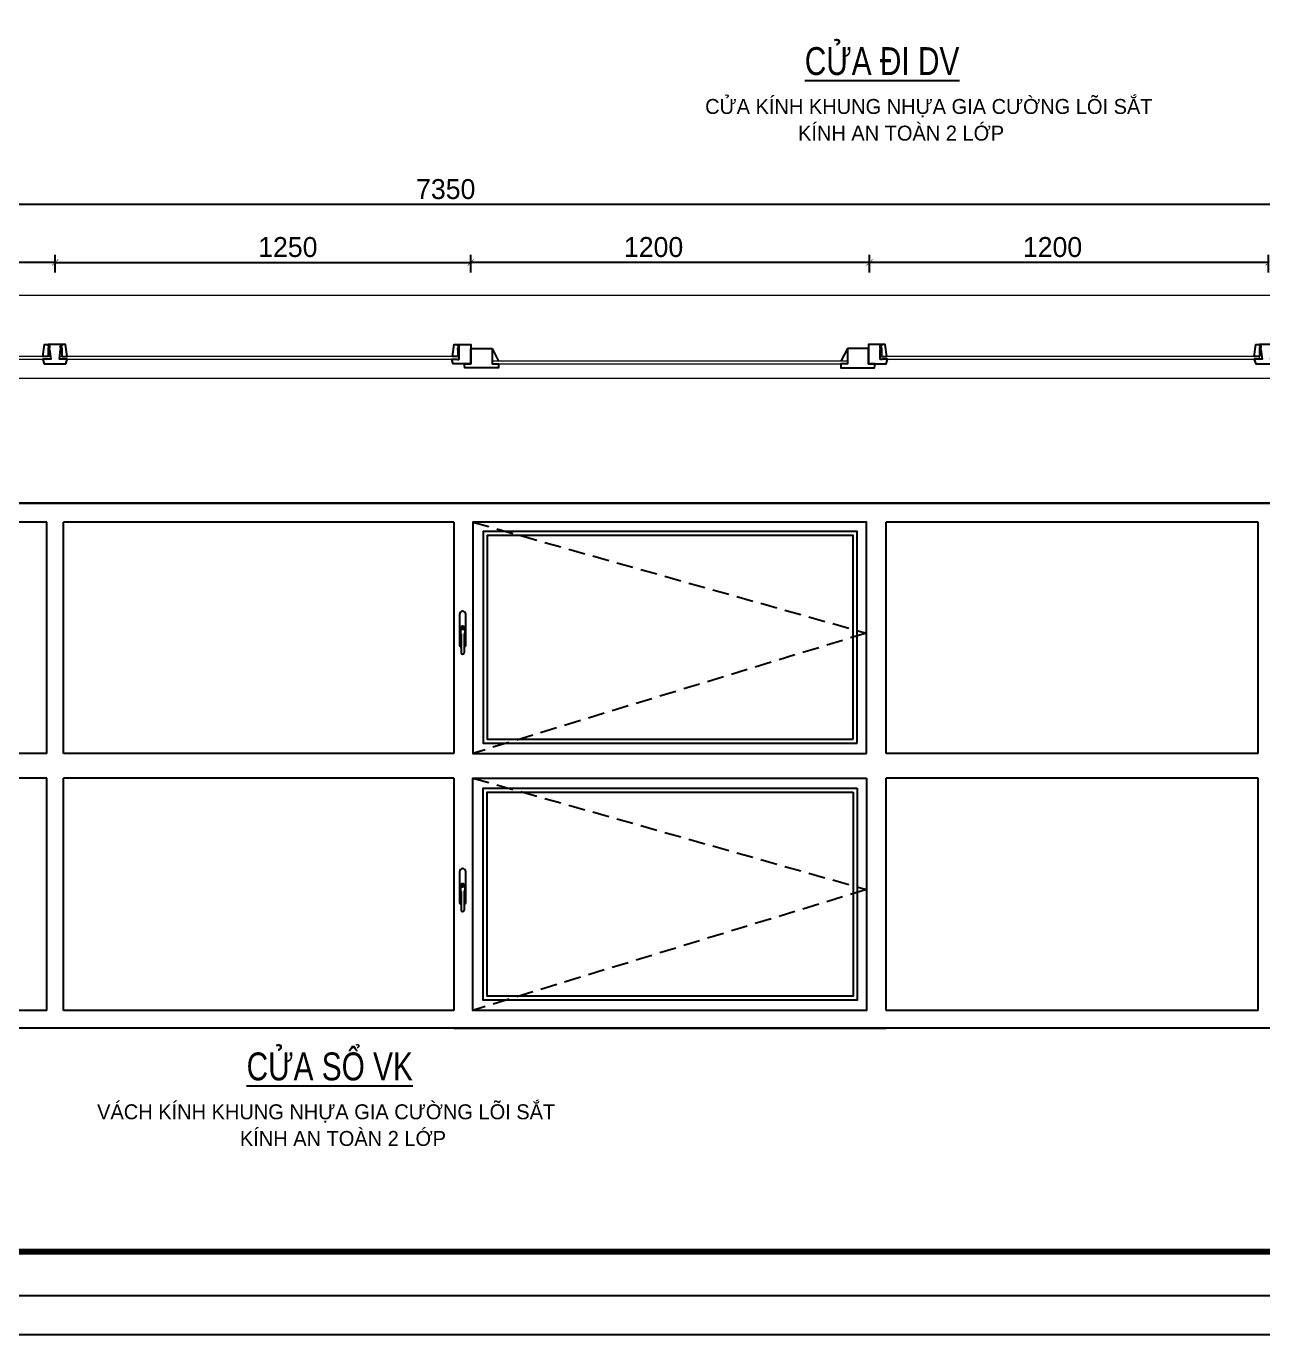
# Model space of a CAD drawing. Header units: millimetres. Extents: x -34806 to 662668, y 63228 to 99452.
# Drawn here: x 655765 to 659486, y 77213 to 81150 of the extents above; entities that cross this region are included whole.
import ezdxf

# ---------------------------------------------------------------- set-up
doc = ezdxf.new("R2010")
doc.units = ezdxf.units.MM
doc.header["$LTSCALE"] = 200
doc.header["$MEASUREMENT"] = 0
doc.header["$PDMODE"] = 3
doc.header["$PDSIZE"] = 50
doc.linetypes.add('HIDDEN', pattern=[0.375, 0.25, -0.125])
doc.layers.get('0').update_dxf_attribs({"color": 95, "linetype": 'CONTINUOUS'})
doc.layers.get('DEFPOINTS').update_dxf_attribs({"linetype": 'CONTINUOUS'})
for name, color, linetype in [('4', 4, 'CONTINUOUS'), ('8', 1, 'CONTINUOUS'), ('DIM', 1, 'CONTINUOUS'), ('KHUNGTEN', 7, 'CONTINUOUS'), ('Net_Thay', 7, 'CONTINUOUS'), ('TEXT', 7, 'CONTINUOUS'), ('wood', 254, 'CONTINUOUS')]:
    doc.layers.add(name, color=color, linetype=linetype)
for name, color, linetype, lineweight in [('hacth', 251, 'CONTINUOUS', 13), ('hatch', 251, 'CONTINUOUS', 5), ('thay', 7, 'CONTINUOUS', 18)]:
    doc.layers.add(name, color=color, linetype=linetype, lineweight=lineweight)
doc.styles.add('@hai text dim', font='VHAVAN.ttf')
doc.styles.add('VNCC-COM', font='VHAVAN.ttf', dxfattribs={"width": 0.8})
doc.styles.add('VNCC-SIM', font='VHAVAN.ttf', dxfattribs={"width": 0.85})
doc.dimstyles.new('DIM10', dxfattribs={"dimscale": 15, "dimtxt": 4, "dimasz": 1.2, "dimexe": 1.5, "dimexo": 2, "dimgap": 1, "dimtad": 1, "dimdec": 0, "dimzin": 0, "dimdsep": 46, "dimtxsty": '@hai text dim', "dimblk": 'ARCHTICK', "dimcen": 0.09, "dimclrd": 8, "dimclre": 8, "dimclrt": 7, "dimadec": 0, "dimazin": 0, "dimtfac": 0.25, "dimtdec": 0, "dimtix": 1, "dimtmove": 1, "dimatfit": 0, "dimldrblk": 'NONE', "dimfxl": 1, "dimtolj": 1, "dimtzin": 0, "dimlwd": -1, "dimlwe": -1, "dimarcsym": 0})

# ---------------------------------------------------------------- blocks, each defined once
blk = doc.blocks.new('tn')
at = {"layer": 'wood', "ltscale": 0.5}
for p, q in [((65303.5, -42411.1), (65303.5, -42422.8)), ((65303.6, -42423.4), (65305.2, -42426.5)), ((65305.4, -42427), (65305.4, -42482.4)), ((65314, -42427), (65314, -42482.4)), ((65315.7, -42423.4), (65314.2, -42426.5)), ((65315.9, -42411.1), (65315.9, -42422.8))]:
    blk.add_line(p, q, dxfattribs=at)
for points in [[(65300.1, -42367), (65300.1, -42457.3)], [(65319.3, -42417.3), (65319.3, -42367)], [(65319.3, -42457.3), (65319.3, -42417.3)]]:
    blk.add_lwpolyline(points, dxfattribs=at)
blk.add_circle((65309.7, -42411.1), 1.75, dxfattribs=at)
for centre, radius, start, end in [((65309.7, -42367), 9.61, 0, 180), ((65309.7, -42411.1), 8.28, 318.259, 221.741), ((65309.7, -42411.1), 8.28, 48.259, 221.741), ((65309.7, -42411.1), 6.18, 0, 180), ((65304.7, -42422.8), 1.2, 180, 207.1927), ((65304.2, -42427), 1.2, 0, 27.1927), ((65315.2, -42427), 1.2, 152.8073, 180), ((65314.7, -42422.8), 1.2, 332.8073, 0), ((65309.7, -42457.3), 9.61, 180, 243.1549), ((65309.7, -42482.4), 4.34, 180, 0), ((65309.7, -42457.3), 9.61, 296.8451, 0)]:
    blk.add_arc(centre, radius, start, end, dxfattribs=at)
blk = doc.blocks.new('_ArchTick')
at = {"layer": 'DIM', "color": 150}
blk.add_lwpolyline([(0.5, 0.5, 0.133, 0, 0), (0, 0, 0, 0.133, 0), (-0.5, -0.5, 0.133, 0.133, 0)], format="xyseb", dxfattribs=at)
blk = doc.blocks.new('*D1150')
at = {"layer": '8', "color": 8}
for p, q in [((654602.3, 80409.3), (654602.3, 80461.6)), ((655852.4, 80409.3), (655852.4, 80461.6)), ((655852.4, 80439.1), (654602.3, 80439.1))]:
    blk.add_line(p, q, dxfattribs=at)
at = {"layer": 'DEFPOINTS', "color": 0}
for p in [(654602.3, 80439.1), (654602.3, 80379.3), (655852.4, 80379.3)]:
    blk.add_point(p, dxfattribs=at)
at = {"layer": '8', "color": 8, "xscale": 18, "yscale": 18, "zscale": 18, "rotation": 180}
blk.add_blockref('_ArchTick', (654602.3, 80439.1), dxfattribs=at)
at = {"layer": '8', "color": 8, "xscale": 18, "yscale": 18, "zscale": 18}
blk.add_blockref('_ArchTick', (655852.4, 80439.1), dxfattribs=at)
at = {"layer": '8', "color": 7, "insert": (655202.4, 80485.1), "char_height": 60, "attachment_point": 5, "style": '@hai text dim'}
blk.add_mtext('\\A1;1250', dxfattribs=at)
blk = doc.blocks.new('_None')
blk = doc.blocks.new('*D1151')
at = {"layer": '8', "color": 8}
for p, q in [((655852.4, 80409.3), (655852.4, 80461.6)), ((657102.6, 80409.3), (657102.6, 80461.6)), ((655852.4, 80439.1), (657102.6, 80439.1))]:
    blk.add_line(p, q, dxfattribs=at)
at = {"layer": 'DEFPOINTS', "color": 0}
for p in [(657102.6, 80439.1), (655852.4, 80379.3), (657102.6, 80379.3)]:
    blk.add_point(p, dxfattribs=at)
at = {"layer": '8', "color": 8, "xscale": 18, "yscale": 18, "zscale": 18, "rotation": 180}
blk.add_blockref('_ArchTick', (655852.4, 80439.1), dxfattribs=at)
at = {"layer": '8', "color": 8, "xscale": 18, "yscale": 18, "zscale": 18}
blk.add_blockref('_ArchTick', (657102.6, 80439.1), dxfattribs=at)
at = {"layer": '8', "color": 7, "insert": (656552.4, 80485.1), "char_height": 60, "attachment_point": 5, "style": '@hai text dim'}
blk.add_mtext('\\A1;1250', dxfattribs=at)
blk = doc.blocks.new('*D1152')
at = {"layer": '8', "color": 8}
for p, q in [((657102.6, 80409.3), (657102.6, 80461.6)), ((658302.7, 80409.3), (658302.7, 80461.6)), ((658302.7, 80439.1), (657102.6, 80439.1))]:
    blk.add_line(p, q, dxfattribs=at)
at = {"layer": 'DEFPOINTS', "color": 0}
for p in [(657102.6, 80439.1), (657102.6, 80379.3), (658302.7, 80379.3)]:
    blk.add_point(p, dxfattribs=at)
at = {"layer": '8', "color": 8, "xscale": 18, "yscale": 18, "zscale": 18, "rotation": 180}
blk.add_blockref('_ArchTick', (657102.6, 80439.1), dxfattribs=at)
at = {"layer": '8', "color": 8, "xscale": 18, "yscale": 18, "zscale": 18}
blk.add_blockref('_ArchTick', (658302.7, 80439.1), dxfattribs=at)
at = {"layer": '8', "color": 7, "insert": (657652.7, 80485.1), "char_height": 60, "attachment_point": 5, "style": '@hai text dim'}
blk.add_mtext('\\A1;1200', dxfattribs=at)
blk = doc.blocks.new('*D1154')
at = {"layer": '8', "color": 8}
for p, q in [((658302.7, 80409.3), (658302.7, 80461.6)), ((659502.9, 80409.3), (659502.9, 80461.6)), ((659502.9, 80439.1), (658302.7, 80439.1))]:
    blk.add_line(p, q, dxfattribs=at)
at = {"layer": 'DEFPOINTS', "color": 0}
for p in [(658302.7, 80439.1), (658302.7, 80379.3), (659502.9, 80379.3)]:
    blk.add_point(p, dxfattribs=at)
at = {"layer": '8', "color": 8, "xscale": 18, "yscale": 18, "zscale": 18, "rotation": 180}
blk.add_blockref('_ArchTick', (658302.7, 80439.1), dxfattribs=at)
at = {"layer": '8', "color": 8, "xscale": 18, "yscale": 18, "zscale": 18}
blk.add_blockref('_ArchTick', (659502.9, 80439.1), dxfattribs=at)
at = {"layer": '8', "color": 7, "insert": (658852.9, 80485.1), "char_height": 60, "attachment_point": 5, "style": '@hai text dim'}
blk.add_mtext('\\A1;1200', dxfattribs=at)
blk = doc.blocks.new('*D1155')
at = {"layer": '8', "color": 8}
for p, q in [((653352.2, 80439.3), (653352.2, 80636)), ((660702.6, 80613.5), (653352.2, 80613.5)), ((660702.6, 80439.3), (660702.6, 80636))]:
    blk.add_line(p, q, dxfattribs=at)
at = {"layer": 'DEFPOINTS', "color": 0}
for p in [(653352.2, 80613.5), (653352.2, 80409.3), (660702.6, 80409.3)]:
    blk.add_point(p, dxfattribs=at)
at = {"layer": '8', "color": 8, "xscale": 18, "yscale": 18, "zscale": 18, "rotation": 180}
blk.add_blockref('_ArchTick', (653352.2, 80613.5), dxfattribs=at)
at = {"layer": '8', "color": 8, "xscale": 18, "yscale": 18, "zscale": 18}
blk.add_blockref('_ArchTick', (660702.6, 80613.5), dxfattribs=at)
at = {"layer": '8', "color": 7, "insert": (657027.4, 80659.5), "char_height": 60, "attachment_point": 5, "style": '@hai text dim'}
blk.add_mtext('\\A1;7350', dxfattribs=at)
blk = doc.blocks.new('khung')
at = {"layer": 'DEFPOINTS', "color": 8}
blk.add_lwpolyline([(0, 0), (31503, 0), (31503, 22275), (0, 22275)], close=True, dxfattribs=at)
at = {"layer": 'KHUNGTEN', "color": 4, "const_width": 54.3}
blk.add_lwpolyline([(848, 388), (31117, 388), (31117, 21887), (848, 21887)], close=True, dxfattribs=at)

msp = doc.modelspace()

# ---------------------------------------------------------------- linework, layer by layer
msp.add_lwpolyline([(662668.4, 77212.6), (651776, 77212.6), (651776, 84983.9), (662668.4, 84983.9)], close=True)
at = {"layer": '4'}
for p, q in [((657166.6, 80180.3), (657186.6, 80142.3)), ((658235.7, 80180.3), (658215.7, 80142.3))]:
    msp.add_line(p, q, dxfattribs=at)
for points in [[(655830.9, 80156.3), (655814.9, 80156.3), (655819.9, 80192.3), (655830.9, 80192.3), (655830.9, 80188.3), (655833.4, 80188.3), (655833.4, 80182.3), (655830.9, 80182.3), (655830.9, 80156.3)], [(655872.9, 80188.7), (655872.9, 80192.3), (655830.9, 80192.3), (655830.9, 80188.7), (655835.1, 80188.7), (655835.1, 80181.6), (655830.9, 80181.6), (655830.9, 80177.6), (655835.1, 80177.6), (655839.2, 80148.3), (655814.9, 80148.3), (655814.9, 80146.9), (655819.5, 80134.3), (655884.3, 80134.3), (655888.9, 80146.9), (655888.9, 80148.3), (655865.5, 80148.3), (655868.7, 80177.6), (655872.9, 80177.6), (655872.9, 80181.6), (655868.7, 80181.6), (655868.7, 80188.7), (655872.9, 80188.7)], [(655872.9, 80156.3), (655888.9, 80156.3), (655883.9, 80192.3), (655872.9, 80192.3), (655872.9, 80188.3), (655870.3, 80188.3), (655870.3, 80182.3), (655872.9, 80182.3), (655872.9, 80156.3)], [(657063.6, 80156.3), (657047.6, 80156.3), (657052.6, 80192.3), (657063.6, 80192.3), (657063.6, 80188.3), (657066.1, 80188.3), (657066.1, 80182.3), (657063.6, 80182.3), (657063.6, 80156.3)], [(657166.6, 80180.3), (657166.6, 80134.3), (657186.6, 80134.3), (657185.8, 80122.3), (657084.7, 80122.3), (657082.5, 80134.3), (657102.6, 80134.3), (657102.6, 80180.3), (657166.6, 80180.3)], [(658235.7, 80180.3), (658235.7, 80134.3), (658215.7, 80134.3), (658216.5, 80122.3), (658317.7, 80122.3), (658319.8, 80134.3), (658299.7, 80134.3), (658299.7, 80180.3), (658235.7, 80180.3)], [(658338.7, 80156.3), (658354.7, 80156.3), (658349.7, 80192.3), (658338.7, 80192.3), (658338.7, 80188.3), (658336.2, 80188.3), (658336.2, 80182.3), (658338.7, 80182.3), (658338.7, 80156.3)], [(659475.5, 80156.3), (659459.5, 80156.3), (659464.5, 80192.3), (659475.5, 80192.3), (659475.5, 80188.3), (659478.1, 80188.3), (659478.1, 80182.3), (659475.5, 80182.3), (659475.5, 80156.3)], [(659517.5, 80188.7), (659517.5, 80192.3), (659475.5, 80192.3), (659475.5, 80188.7), (659479.8, 80188.7), (659479.8, 80181.6), (659475.5, 80181.6), (659475.5, 80177.6), (659479.8, 80177.6), (659483.8, 80148.3), (659459.5, 80148.3), (659459.5, 80146.9), (659464.1, 80134.3), (659529, 80134.3), (659533.5, 80146.9), (659533.5, 80148.3), (659510.1, 80148.3), (659513.3, 80177.6), (659517.5, 80177.6), (659517.5, 80181.6), (659513.3, 80181.6), (659513.3, 80188.7), (659517.5, 80188.7)]]:
    msp.add_lwpolyline(points, dxfattribs=at)
for points in [[(657063.6, 80192.3), (657102.6, 80192.3), (657102.6, 80188.7), (657102.6, 80188.7), (657102.6, 80181.6), (657102.6, 80181.6), (657102.6, 80177.6), (657102.6, 80177.6), (657102.6, 80148.9), (657102.6, 80148.9), (657102.6, 80145), (657102.6, 80145), (657102.6, 80137.8), (657102.6, 80137.8), (657102.6, 80134.3), (657050.2, 80134.3), (657045.6, 80146.9), (657045.6, 80148.3), (657062.1, 80148.3, 0.420946), (657067.8, 80147.7), (657067.8, 80177.6), (657063.6, 80177.6), (657063.6, 80181.6), (657067.8, 80181.6), (657067.8, 80188.7), (657063.6, 80188.7), (657063.6, 80192.3)], [(658338.7, 80192.3), (658299.7, 80192.3), (658299.7, 80188.7), (658299.7, 80188.7), (658299.7, 80181.6), (658299.7, 80181.6), (658299.7, 80177.6), (658299.7, 80177.6), (658299.7, 80148.9), (658299.7, 80148.9), (658299.7, 80145), (658299.7, 80145), (658299.7, 80137.8), (658299.7, 80137.8), (658299.7, 80134.3), (658352.2, 80134.3), (658356.7, 80146.9), (658356.7, 80148.3), (658340.2, 80148.3, -0.420946), (658334.5, 80147.7), (658334.5, 80177.6), (658338.7, 80177.6), (658338.7, 80181.6), (658334.5, 80181.6), (658334.5, 80188.7), (658338.7, 80188.7), (658338.7, 80192.3)]]:
    msp.add_lwpolyline(points, format="xyb", dxfattribs=at)
at = {"layer": 'DIM'}
for p, q in [((660702.6, 79714.9), (653352.2, 79714.9)), ((657052.2, 79657.9), (657052.2, 78961.9)), ((657052.2, 78887.9), (657052.2, 78188.9)), ((660702.6, 78134.9), (653352.2, 78134.9))]:
    msp.add_line(p, q, dxfattribs=at)
at = {"layer": 'hatch'}
for p, q in [((653352.2, 80340.5), (660702.6, 80340.5)), ((653352.2, 80090.5), (660702.6, 80090.5))]:
    msp.add_line(p, q, dxfattribs=at)
for points in [[(655838.1, 80156.3), (654642.8, 80156.3), (654642.8, 80148.3), (655839.2, 80148.3)], [(655865.5, 80148.3), (657067.8, 80148.3)], [(657067.8, 80156.3), (655866.3, 80156.3)], [(658235.7, 80142.3), (657166.6, 80142.3)], [(657166.6, 80134.3), (658236.8, 80134.3)], [(658340.5, 80148.3), (659475.5, 80148.3)], [(659475.5, 80148.3), (659475.5, 80156.3), (658341.3, 80156.3)]]:
    msp.add_lwpolyline(points, dxfattribs=at)
at = {"layer": 'Net_Thay'}
for points in [[(658352.2, 79714.9), (657052.2, 79714.9)], [(657052.2, 79657.9), (657052.2, 78961.9)], [(658352.2, 78961.9), (658352.2, 79657.9)], [(657052.2, 78887.9), (657052.2, 78188.9)], [(658352.2, 78188.9), (658352.2, 78887.9)], [(657052.2, 78134.9), (658352.2, 78134.9)]]:
    msp.add_lwpolyline(points, dxfattribs=at)
at = {"layer": 'thay'}
for p, q in [((658352.2, 78961.9), (658352.2, 79657.9)), ((658352.2, 78188.9), (658352.2, 78887.9)), ((657052.2, 78134.9), (658352.2, 78134.9))]:
    msp.add_line(p, q, dxfattribs=at)
msp.add_lwpolyline([(657052.2, 79714.9), (658352.2, 79714.9)], dxfattribs=at)
at = {"layer": 'wood'}
for p, q in [((655827.2, 79657.9), (654702.2, 79657.9)), ((655827.2, 78961.9), (655827.2, 79657.9)), ((657052.2, 79657.9), (655877.2, 79657.9)), ((655877.2, 78961.9), (655877.2, 79657.9)), ((659471.8, 79657.9), (658352.2, 79657.9)), ((659471.8, 78961.9), (659471.8, 79657.9)), ((655827.2, 78961.9), (654702.2, 78961.9)), ((657052.2, 78961.9), (655877.2, 78961.9)), ((659471.8, 78961.9), (658352.2, 78961.9)), ((655827.2, 78887.9), (654702.2, 78887.9)), ((655827.2, 78188.9), (655827.2, 78887.9)), ((657052.2, 78887.9), (655877.2, 78887.9)), ((655877.2, 78188.9), (655877.2, 78887.9)), ((659471.8, 78887.9), (658352.2, 78887.9)), ((659471.8, 78188.9), (659471.8, 78887.9)), ((655827.2, 78188.9), (654702.2, 78188.9)), ((657052.2, 78188.9), (655877.2, 78188.9)), ((659471.8, 78188.9), (658352.2, 78188.9))]:
    msp.add_line(p, q, dxfattribs=at)
for points in [[(653352.2, 78134.9), (653352.2, 79714.9), (660702.6, 79714.9), (660702.6, 78134.9)], [(658293.2, 78961.9), (658293.2, 79657.9), (657109.2, 79657.9), (657109.2, 78961.9)], [(658265.2, 78992.9), (658265.2, 79629.9), (657140.2, 79629.9), (657140.2, 78992.9)], [(658253.2, 79004.9), (658253.2, 79617.9), (657152.2, 79617.9), (657152.2, 79004.9)], [(658293.2, 78887.9), (658293.2, 78188.9), (657109.2, 78188.9), (657109.2, 78887.9)], [(658265.2, 78856.9), (658265.2, 78219.9), (657140.2, 78219.9), (657140.2, 78856.9)], [(658253.2, 78844.9), (658253.2, 78231.9), (657152.2, 78231.9), (657152.2, 78844.9)]]:
    msp.add_lwpolyline(points, close=True, dxfattribs=at)
for points in [[(658352.2, 79714.9), (658352.2, 79714.9), (657052.2, 79714.9)], [(657052.2, 79657.9), (657052.2, 78961.9)], [(658352.2, 78961.9), (658352.2, 79657.9)], [(657052.2, 78887.9), (657052.2, 78188.9)], [(658352.2, 78188.9), (658352.2, 78887.9)], [(657052.2, 78134.9), (657052.2, 78134.9), (658352.2, 78134.9)]]:
    msp.add_lwpolyline(points, dxfattribs=at)
at = {"layer": 'wood', "linetype": 'HIDDEN'}
for points in [[(657109.2, 79657.9), (658293.2, 79323.9), (657109.2, 78961.9)], [(657109.2, 78887.9), (658293.2, 78552.4), (657109.2, 78188.9)]]:
    msp.add_lwpolyline(points, dxfattribs=at)

# ---------------------------------------------------------------- block references
at = {"layer": 'hacth', "xscale": 0.3382147009833716, "yscale": 0.3382147182855988, "zscale": 0.3382147201615014}
msp.add_blockref('khung', (651930.5, 77331.4), dxfattribs=at)
at = {"layer": 'wood'}
for p in [(591768.5, 121747.4), (591768.5, 120972.6)]:
    msp.add_blockref('tn', p, dxfattribs=at)

# ---------------------------------------------------------------- texts
at = {"layer": 'TEXT', "style": 'VNCC-COM', "width": 0.8}
for s, p in [('%%Ucöa ®i dV', (658107.5, 81003.1)), ('%%Ucöa Sæ vk', (656428.4, 77978.3))]:
    msp.add_text(s, height=83.807, dxfattribs=at).set_placement(p)
at = {"layer": 'TEXT', "style": 'VNCC-SIM'}
for s, p in [('cöa kÝnh khung nhùa gia c\xadêng lâi s¾t', (657807.8, 80885.9)), ('kÝnh an toµn 2 líp', (658087.2, 80805.7)), ('v¸ch kÝnh khung nhùa gia c\xadêng lâi s¾t', (655978.6, 77861.1)), ('kÝnh an toµn 2 líp', (656408.1, 77780.9))]:
    msp.add_text(s, height=45, dxfattribs=at).set_placement(p)

# ---------------------------------------------------------------- dimensions: what is measured, and where the dimension line sits
at = {"layer": '8'}
dim = msp.add_linear_dim(base=(653352.2, 80613.5), p1=(660702.6, 80409.3), p2=(653352.2, 80409.3), dimstyle='DIM10', dxfattribs=at)
dim.commit()
dim.dimension.update_dxf_attribs({"geometry": '*D1155', "text_midpoint": (657027.4, 80659.5)})
for base, p1, p2, picture, middle in [((654602.3, 80439.1), (655852.4, 80379.3), (654602.3, 80379.3), '*D1150', (655202.4, 80439.1)), ((657102.6, 80439.1), (658302.7, 80379.3), (657102.6, 80379.3), '*D1152', (657652.7, 80439.1)), ((658302.7, 80439.1), (659502.9, 80379.3), (658302.7, 80379.3), '*D1154', (658852.9, 80439.1))]:
    dim = msp.add_linear_dim(base=base, p1=p1, p2=p2, angle=180, dimstyle='DIM10', dxfattribs=at)
    dim.commit()
    dim.dimension.update_dxf_attribs({"geometry": picture, "text_midpoint": middle, "dimtype": 128})
dim = msp.add_linear_dim(base=(657102.6, 80439.1), p1=(655852.4, 80379.3), p2=(657102.6, 80379.3), dimstyle='DIM10', dxfattribs=at)
dim.commit()
dim.dimension.update_dxf_attribs({"geometry": '*D1151', "text_midpoint": (656552.4, 80439.1), "dimtype": 128})

doc.saveas('drawing.dxf')
